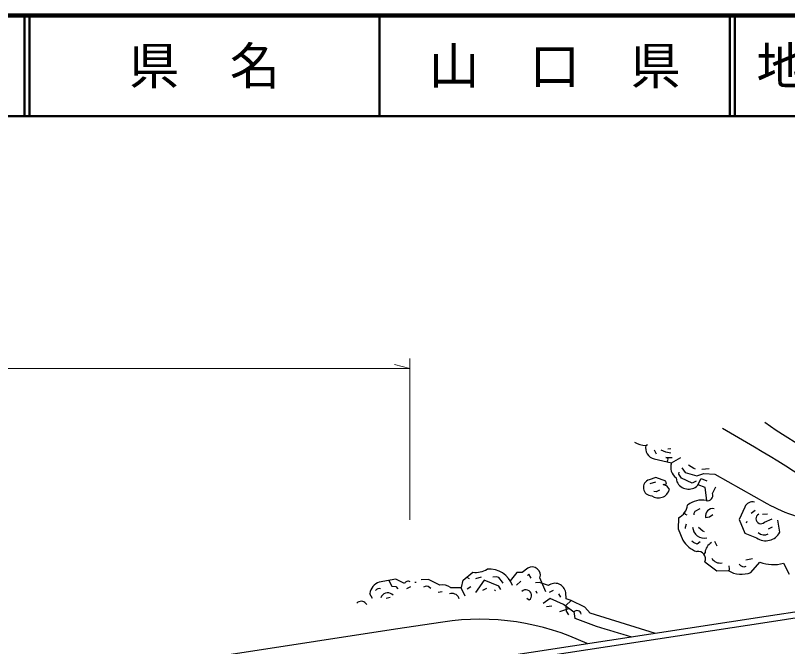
# Model space of a CAD drawing. Units: millimetres, scale not verified. Extents: x 40000 to 680000, y 20000 to 380000.
# Drawn here: x 296866 to 373467, y 317428 to 380000 of the extents above; entities that cross this region are included whole.
import ezdxf
from ezdxf.enums import TextEntityAlignment as Align

# ---------------------------------------------------------------- set-up
doc = ezdxf.new("R2010")
doc.units = ezdxf.units.MM
doc.header["$LTSCALE"] = 1000
for name, color, linetype, lineweight in [('M-BGD', 7, 'Continuous', 25), ('M-STR-HTXT', 7, 'Continuous', 13), ('M-STR-STR1', 1, 'Continuous', 25), ('M-TTL', 2, 'Continuous', 140), ('M-TTL-LINE', 7, 'Continuous', 50)]:
    doc.layers.add(name, color=color, linetype=linetype, lineweight=lineweight)
doc.layers.add('M-TTL-TXT', color=7, linetype='Continuous')
doc.styles.add('ＭＳ ゴシック', font='')
doc.styles.get('ＭＳ ゴシック').set_extended_font_data('MS Gothic')

msp = doc.modelspace()

# ---------------------------------------------------------------- linework, layer by layer
at = {"layer": 'M-BGD'}
for p, q in [((371213, 339686), (372351, 338895)), ((372351, 338895), (381078, 333274)), ((359396, 337374), (359565, 337462)), ((360471, 336502), (360266, 336896)), ((361396, 336697), (360938, 336889)), ((361880, 336592), (361396, 336697)), ((361873, 337018), (361589, 337013)), ((360242, 336025), (361953, 335627)), ((361547, 336132), (361375, 336186)), ((361375, 336186), (362029, 336168)), ((361514, 335729), (361606, 336019)), ((361606, 336019), (361547, 336132)), ((361953, 335627), (362881, 336182)), ((362983, 335162), (363303, 334684)), ((364177, 335068), (363632, 335428)), ((364349, 335014), (364177, 335068)), ((365683, 335064), (364946, 334967)), ((360415, 334182), (359737, 333972)), ((361386, 333829), (360415, 334182)), ((362431, 334158), (362495, 333762)), ((362681, 334503), (362706, 334731)), ((362943, 334138), (362681, 334503)), ((364003, 333616), (362943, 334138)), ((363303, 334684), (364473, 334362)), ((364473, 334362), (365151, 334573)), ((364546, 333398), (364904, 334086)), ((364904, 334086), (365447, 333867)), ((365151, 334573), (366260, 334506)), ((366260, 334506), (371420, 331609)), ((360365, 333726), (359800, 333575)), ((361136, 333484), (361447, 333574)), ((361508, 333319), (361136, 333484)), ((361447, 333574), (361386, 333829)), ((361741, 333011), (361508, 333319)), ((364397, 333822), (364003, 333616)), ((365288, 333212), (364588, 333478)), ((365456, 331896), (365288, 333212)), ((366036, 332599), (366338, 333257)), ((360438, 332762), (360211, 332787)), ((360776, 332938), (360438, 332762)), ((364304, 330838), (364811, 331102)), ((369239, 331260), (368663, 330030)), ((369846, 330646), (370267, 330937)), ((362639, 330185), (362629, 329106)), ((363241, 330680), (363315, 330537)), ((363315, 330537), (363486, 330484)), ((364194, 330637), (364304, 330838)), ((364196, 330495), (364194, 330637)), ((365337, 330230), (365733, 330294)), ((365733, 330294), (366042, 330526)), ((371466, 330559), (370984, 330522)), ((363336, 329260), (363444, 329602)), ((368663, 330030), (369225, 328676)), ((369407, 329701), (369461, 329872)), ((371167, 329759), (371928, 330084)), ((372689, 328761), (372499, 329951)), ((362629, 329106), (363074, 327977)), ((363339, 329118), (363336, 329260)), ((365047, 328862), (364643, 329225)), ((365218, 328808), (365047, 328862)), ((369225, 328676), (370397, 328212)), ((371585, 329093), (371979, 329299)), ((364128, 327739), (363984, 327879)), ((364500, 327575), (364128, 327739)), ((364809, 327807), (364500, 327575)), ((366482, 327390), (366247, 327840)), ((365281, 326764), (365160, 326598)), ((365268, 325827), (366447, 324937)), ((369977, 326132), (369326, 326008)), ((369830, 324766), (370721, 325803)), ((373073, 325687), (373638, 324602)), ((341298, 324010), (342251, 324792)), ((347697, 325195), (347136, 324759)), ((366447, 324937), (367583, 324956)), ((367663, 324911), (367722, 325101)), ((367722, 325101), (367688, 325441)), ((334594, 324097), (332951, 323815)), ((335453, 323685), (334594, 324097)), ((337832, 324066), (337123, 324054)), ((338977, 323517), (337832, 324066)), ((341661, 324308), (341864, 324161)), ((343083, 324295), (342517, 324143)), ((344559, 324348), (344219, 324314)), ((344816, 324267), (344559, 324348)), ((345192, 323818), (344816, 324267)), ((346625, 324779), (345949, 323940)), ((347136, 324759), (346625, 324779)), ((347811, 324610), (347653, 324456)), ((348017, 324216), (347811, 324610)), ((349497, 322839), (348906, 324249)), ((333915, 323980), (334217, 323400)), ((334217, 323400), (334606, 323387)), ((334606, 323387), (334809, 323135)), ((336055, 323355), (335661, 323149)), ((336616, 323790), (336473, 323788)), ((338074, 323189), (337959, 323273)), ((340032, 323279), (341112, 323268)), ((341040, 323269), (341466, 322450)), ((341112, 323268), (341298, 324010)), ((341682, 323135), (342047, 323397)), ((343372, 324016), (342512, 322780)), ((344830, 323415), (343372, 324016)), ((345006, 323077), (344830, 323415)), ((345251, 323706), (345192, 323818)), ((346561, 323529), (347009, 323905)), ((348857, 323794), (348460, 323731)), ((349743, 323468), (348857, 323794)), ((332007, 322695), (332249, 322231)), ((334336, 322531), (334221, 322614)), ((339187, 322838), (338791, 322775)), ((343584, 323195), (343190, 322990)), ((344497, 322955), (344382, 323038)), ((348629, 322673), (348531, 322908)), ((350205, 322993), (349811, 322787)), ((350964, 322314), (350788, 322652)), ((351497, 322162), (351458, 322786)), ((334027, 322299), (333660, 322179)), ((340903, 322157), (340844, 322269)), ((347605, 322211), (347835, 322044)), ((349906, 322192), (349232, 321698)), ((351222, 321589), (349906, 322192)), ((352011, 322000), (351479, 321508)), ((352011, 322000), (351497, 322162)), ((353356, 321341), (352011, 322000)), ((331738, 321608), (331623, 321691)), ((350089, 321429), (349550, 321363)), ((350864, 320902), (351780, 321185)), ((352257, 320840), (351222, 321589)), ((351479, 321508), (351489, 320941)), ((353877, 320753), (353356, 321341)), ((351489, 320941), (351750, 320576)), ((352393, 320219), (352310, 320894)), ((354496, 319428), (352393, 320219)), ((360364, 318709), (353877, 320753)), ((339272, 319861), (334579, 319149))]:
    msp.add_line(p, q, dxfattribs=at)
msp.add_lwpolyline([(334574, 319148), (269749, 309185), (222372, 302139), (209200, 301123)], dxfattribs=at)
for centre, radius, start, end in [((286678, 196793), 163368, 55.429, 60.54094), ((359432, 339617), 2243, 239.16062, 269.0824), ((360528, 337144), 1155, 168.4835, 255.6891), ((363096, 335187), 1225, 158.952, 237.1397), ((359974, 333196), 811, 107.0309, 271.1247), ((363652, 334321), 1285, 205.7848, 314.1095), ((360661, 333269), 1110, 232.77521, 346.5525), ((365523, 332431), 540, 256.22452, 18.1153), ((364964, 329709), 2240, 78.9284, 128.9622), ((369997, 330975), 809, 75.6939, 159.3343), ((361929, 331665), 1641, 295.66649, 352.4918), ((366044, 330384), 724, 79.6409, 192.2608), ((379025, 345287), 15650, 240.92756, 264.09907), ((370813, 330097), 490, 113.963, 316.2487), ((365191, 329331), 1146, 182.961, 283.3498), ((371307, 329473), 1554, 234.1824, 332.7704), ((371153, 329417), 911, 229.36211, 296.26873), ((365460, 329459), 2808, 211.8329, 249.05867), ((366551, 326631), 1277, 119.7209, 174.0202), ((364609, 326128), 724, 335.4282, 102.2114), ((366823, 326752), 1050, 213.09936, 278.24747), ((369144, 325877), 541, 210.88745, 294.15452), ((372075, 329345), 3792, 249.07945, 285.25713), ((342518, 326972), 2196, 263.00988, 301.50893), ((343895, 322724), 2387, 18.1008, 95.5081), ((348134, 324508), 814, 341.4716, 122.4461), ((368905, 327210), 2613, 239.60617, 290.7261), ((333375, 322530), 1352, 108.2742, 173.1537), ((335803, 323508), 393, 56.8106, 153.1703), ((337634, 322962), 449, 43.691, 127.3314), ((339214, 322109), 1428, 55.0272, 99.5252), ((350404, 322632), 1065, 8.305, 128.3565), ((332940, 322794), 393, 69.7878, 150.9904), ((333803, 322028), 720, 54.4806, 161.6189), ((340175, 321953), 740, 25.2723, 109.3707), ((347516, 322501), 557, 304.9378, 136.5628), ((331164, 321331), 583, 38.067, 136.4369), ((352584, 320570), 423, 11.2814, 140.466), ((342949, 295637), 24502, 64.31212, 98.63042), ((276348, 58068), 272794, 72.57806, 73.3531)]:
    msp.add_arc(centre, radius, start, end, dxfattribs=at)
at = {"layer": 'M-STR-HTXT'}
for p, q in [((335986, 346000), (335986, 330000)), ((335986, 345000), (88983, 345000)), ((335986, 345000), (334486, 345400))]:
    msp.add_line(p, q, dxfattribs=at)
at = {"layer": 'M-STR-STR1'}
for p, q in [((371340, 320428), (380271, 321834)), ((371431, 319835), (380362, 321241)), ((344344, 316310), (371340, 320428)), ((344768, 315767), (371431, 319835))]:
    msp.add_line(p, q, dxfattribs=at)
at = {"layer": 'M-TTL'}
msp.add_line((680000, 380000), (40000, 380000), dxfattribs=at)
at = {"layer": 'M-TTL-LINE'}
for p, q in [((297750, 380000), (297750, 370000)), ((298250, 380000), (298250, 370000)), ((333000, 380000), (333000, 370000)), ((367750, 380000), (367750, 370000)), ((368250, 380000), (368250, 370000)), ((40000, 370000), (680000, 370000))]:
    msp.add_line(p, q, dxfattribs=at)

# ---------------------------------------------------------------- texts
at = {"layer": 'M-TTL-TXT', "style": 'ＭＳ ゴシック'}
for s, p in [('県\u3000名', (315625, 375000)), ('山\u3000口\u3000県', (350375, 375000))]:
    msp.add_text(s, height=3666, dxfattribs=at).set_placement(p, align=Align.MIDDLE_CENTER)
msp.add_text('地 名', height=3666, dxfattribs=at).set_placement((370380, 375000), align=Align.MIDDLE_LEFT)

doc.saveas('drawing.dxf')
